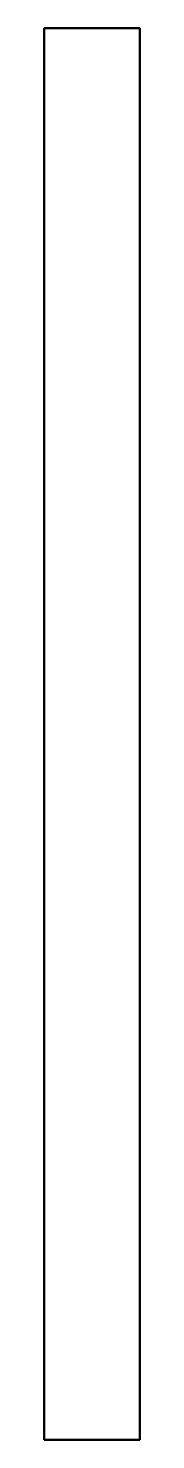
# Model space of a CAD drawing. Header units: millimetres. Extents: x 292 to 302, y 136 to 284.
import ezdxf

# ---------------------------------------------------------------- set-up
doc = ezdxf.new("R2010")
doc.units = ezdxf.units.MM
doc.layers.add('Visible (ISO)', color=7, linetype='Continuous', lineweight=50)

msp = doc.modelspace()

# ---------------------------------------------------------------- linework, layer by layer
at = {"layer": 'Visible (ISO)'}
for p, q in [((292, 136), (292, 284)), ((302, 284), (292, 284)), ((302, 284), (302, 136)), ((292, 136), (302, 136))]:
    msp.add_line(p, q, dxfattribs=at)

doc.saveas('drawing.dxf')
